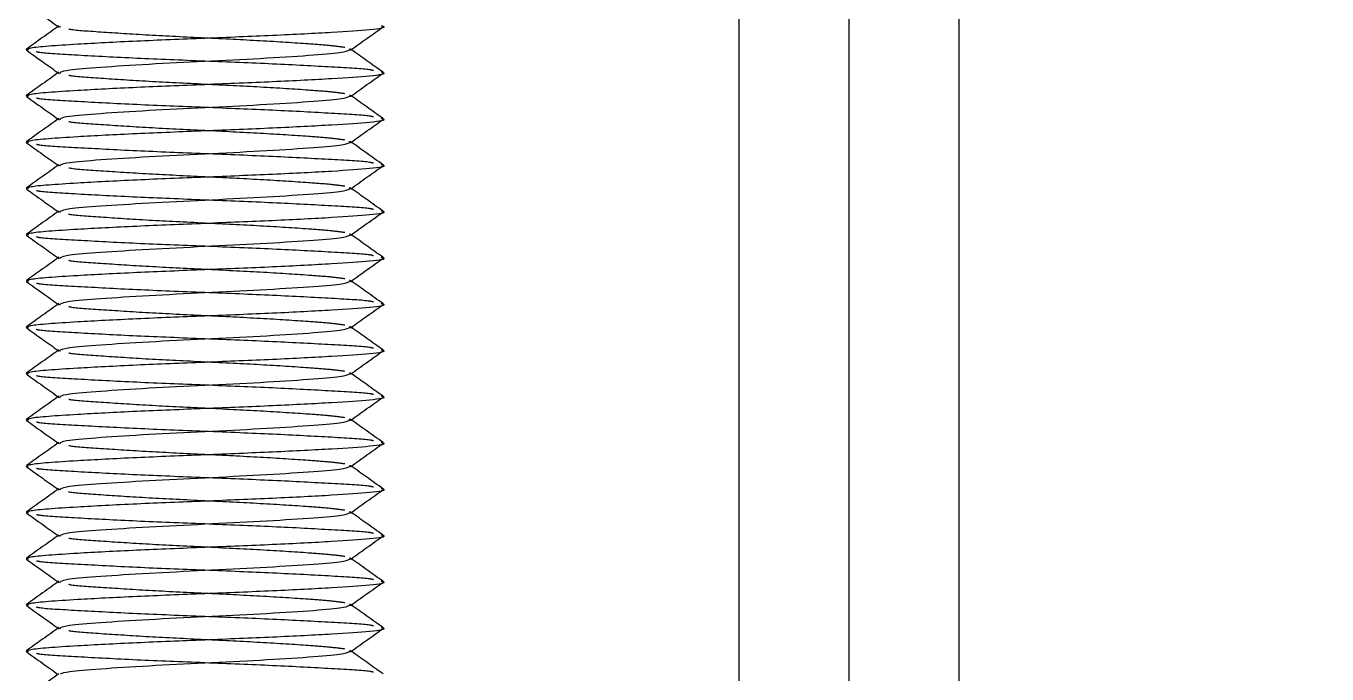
# Model space of a CAD drawing. Header units: metres. Extents: x 0 to 63075, y 0 to 44550.
# Drawn here: x 13926.5 to 13982.8, y 24858.9 to 24886.9 of the extents above; entities that cross this region are included whole.
import ezdxf

# ---------------------------------------------------------------- set-up
doc = ezdxf.new("R2010")
doc.units = ezdxf.units.M
doc.header["$LTSCALE"] = 75
doc.linetypes.add('HIDDEN2', pattern=[4.7625, 3.175, -1.5875])
for name, color, linetype in [('SDM', 7, 'Continuous'), ('SL1', 8, 'Continuous'), ('SL4', 4, 'Continuous'), ('ST1', 7, 'HIDDEN2')]:
    doc.layers.add(name, color=color, linetype=linetype)

# ---------------------------------------------------------------- blocks, each defined once
blk = doc.blocks.new('A$Ca548c4ee')
at = {"layer": 'SL1'}
for centre, major_axis, start_param, end_param in [((5918.823, 2446.587), (0, 241.3), 0.776095, 3.141593), ((5926.647, 2446.586), (0, 241.3), 0.776095, 3.976762), ((5911.003, 2446.587), (0, -241.3), 4.712391, 6.283185), ((5918.823, 2446.587), (0, -241.3), 4.712391, 6.283185)]:
    blk.add_ellipse(centre, major_axis=major_axis, ratio=0.965926, start_param=start_param, end_param=end_param, dxfattribs=at)
blk = doc.blocks.new('A$Ca53c419a')
at = {"layer": 'SL4'}
for p, q in [((430.046, 526.485), (430.069, 526.592)), ((432.046, 526.485), (432.069, 526.592)), ((434.046, 526.485), (434.069, 526.592)), ((436.046, 526.485), (436.069, 526.592)), ((438.046, 526.485), (438.069, 526.592)), ((440.046, 526.485), (440.069, 526.592)), ((442.046, 526.485), (442.069, 526.592)), ((444.046, 526.485), (444.069, 526.592)), ((446.046, 526.485), (446.069, 526.592)), ((448.046, 526.485), (448.069, 526.592)), ((450.046, 526.485), (450.069, 526.592)), ((452.046, 526.485), (452.069, 526.592)), ((454.046, 526.485), (454.069, 526.592)), ((456.046, 526.485), (456.069, 526.592)), ((1004.763, 495.765), (54.76, 495.765)), ((215, 486.24), (1004.763, 486.24))]:
    blk.add_line(p, q, dxfattribs=at)
for points, knots in [([(429.093, 525.169), (428.926, 525.404), (428.709, 525.707), (428.493, 526.011), (428.444, 526.08)], [0, 0, 0, 0, 0.772912, 1, 1, 1, 1]), ([(430.045, 526.574), (429.878, 526.339), (429.552, 525.882), (429.227, 525.425), (429.069, 525.203)], [0, 0, 0, 0, 0.514473, 1, 1, 1, 1]), ([(431.093, 525.169), (430.926, 525.404), (430.591, 525.873), (430.257, 526.342), (430.09, 526.577)], [0, 0, 0, 0, 0.499958, 1, 1, 1, 1]), ([(430.09, 526.534), (430.109, 526.499), (430.159, 526.411), (430.231, 525.682), (430.325, 524.228), (430.448, 521.902), (430.569, 518.864), (430.689, 515.832), (430.825, 513.243), (430.938, 511.611), (431.032, 510.937), (431.082, 511.195), (431.088, 511.229)], [0, 0, 0, 0, 0.055573, 0.142553, 0.229074, 0.356478, 0.480628, 0.604778, 0.732181, 0.854555, 0.980855, 1, 1, 1, 1]), ([(432.045, 526.574), (431.878, 526.339), (431.552, 525.882), (431.227, 525.425), (431.069, 525.203)], [0, 0, 0, 0, 0.514473, 1, 1, 1, 1]), ([(433.093, 525.169), (432.926, 525.404), (432.591, 525.873), (432.257, 526.342), (432.09, 526.577)], [0, 0, 0, 0, 0.499958, 1, 1, 1, 1]), ([(432.09, 526.534), (432.109, 526.499), (432.159, 526.411), (432.231, 525.682), (432.325, 524.228), (432.448, 521.902), (432.569, 518.864), (432.689, 515.832), (432.825, 513.243), (432.938, 511.611), (433.032, 510.937), (433.082, 511.195), (433.088, 511.229)], [0, 0, 0, 0, 0.055573, 0.142553, 0.229074, 0.356478, 0.480628, 0.604778, 0.732181, 0.854555, 0.980855, 1, 1, 1, 1]), ([(434.045, 526.574), (433.878, 526.339), (433.552, 525.882), (433.227, 525.425), (433.069, 525.203)], [0, 0, 0, 0, 0.514473, 1, 1, 1, 1]), ([(435.093, 525.169), (434.926, 525.404), (434.591, 525.873), (434.257, 526.342), (434.09, 526.577)], [0, 0, 0, 0, 0.499958, 1, 1, 1, 1]), ([(434.09, 526.534), (434.109, 526.499), (434.159, 526.411), (434.231, 525.682), (434.325, 524.228), (434.448, 521.902), (434.569, 518.864), (434.689, 515.832), (434.825, 513.243), (434.938, 511.611), (435.032, 510.937), (435.082, 511.195), (435.088, 511.229)], [0, 0, 0, 0, 0.055573, 0.142553, 0.229074, 0.356478, 0.480628, 0.604778, 0.732181, 0.854555, 0.980855, 1, 1, 1, 1]), ([(436.045, 526.574), (435.878, 526.339), (435.552, 525.882), (435.227, 525.425), (435.069, 525.203)], [0, 0, 0, 0, 0.514473, 1, 1, 1, 1]), ([(437.093, 525.169), (436.926, 525.404), (436.591, 525.873), (436.257, 526.342), (436.09, 526.577)], [0, 0, 0, 0, 0.499958, 1, 1, 1, 1]), ([(436.09, 526.534), (436.109, 526.499), (436.159, 526.411), (436.231, 525.682), (436.325, 524.228), (436.448, 521.902), (436.569, 518.864), (436.689, 515.832), (436.825, 513.243), (436.938, 511.611), (437.032, 510.937), (437.082, 511.195), (437.088, 511.229)], [0, 0, 0, 0, 0.0555734, 0.1425526, 0.2290743, 0.3564777, 0.4806278, 0.604778, 0.7321813, 0.8545546, 0.980855, 1, 1, 1, 1]), ([(438.045, 526.574), (437.878, 526.339), (437.552, 525.882), (437.227, 525.425), (437.069, 525.203)], [0, 0, 0, 0, 0.514473, 1, 1, 1, 1]), ([(439.093, 525.169), (438.926, 525.404), (438.591, 525.873), (438.257, 526.342), (438.09, 526.577)], [0, 0, 0, 0, 0.499958, 1, 1, 1, 1]), ([(438.09, 526.534), (438.109, 526.499), (438.159, 526.411), (438.231, 525.682), (438.325, 524.228), (438.448, 521.902), (438.569, 518.864), (438.689, 515.832), (438.825, 513.243), (438.938, 511.611), (439.032, 510.937), (439.082, 511.195), (439.088, 511.229)], [0, 0, 0, 0, 0.055573, 0.142553, 0.229074, 0.356478, 0.480628, 0.604778, 0.732181, 0.854555, 0.980855, 1, 1, 1, 1]), ([(440.045, 526.574), (439.878, 526.339), (439.552, 525.882), (439.227, 525.425), (439.069, 525.203)], [0, 0, 0, 0, 0.514473, 1, 1, 1, 1]), ([(441.093, 525.169), (440.926, 525.404), (440.591, 525.873), (440.257, 526.342), (440.09, 526.577)], [0, 0, 0, 0, 0.4999583, 1, 1, 1, 1]), ([(440.09, 526.534), (440.109, 526.499), (440.159, 526.411), (440.231, 525.682), (440.325, 524.228), (440.448, 521.902), (440.569, 518.864), (440.689, 515.832), (440.825, 513.243), (440.938, 511.611), (441.032, 510.937), (441.082, 511.195), (441.088, 511.229)], [0, 0, 0, 0, 0.055573, 0.142553, 0.229074, 0.356478, 0.480628, 0.604778, 0.732181, 0.854555, 0.980855, 1, 1, 1, 1]), ([(442.045, 526.574), (441.878, 526.339), (441.552, 525.882), (441.227, 525.425), (441.069, 525.203)], [0, 0, 0, 0, 0.514473, 1, 1, 1, 1]), ([(443.093, 525.169), (442.926, 525.404), (442.591, 525.873), (442.257, 526.342), (442.09, 526.577)], [0, 0, 0, 0, 0.499958, 1, 1, 1, 1]), ([(442.09, 526.534), (442.109, 526.499), (442.159, 526.411), (442.231, 525.682), (442.325, 524.228), (442.448, 521.902), (442.569, 518.864), (442.689, 515.832), (442.825, 513.243), (442.938, 511.611), (443.032, 510.937), (443.082, 511.195), (443.088, 511.229)], [0, 0, 0, 0, 0.055573, 0.142553, 0.229074, 0.356478, 0.480628, 0.604778, 0.732181, 0.854555, 0.980855, 1, 1, 1, 1]), ([(444.045, 526.574), (443.878, 526.339), (443.552, 525.882), (443.227, 525.425), (443.069, 525.203)], [0, 0, 0, 0, 0.514473, 1, 1, 1, 1]), ([(445.093, 525.169), (444.926, 525.404), (444.591, 525.873), (444.257, 526.342), (444.09, 526.577)], [0, 0, 0, 0, 0.499958, 1, 1, 1, 1]), ([(444.09, 526.534), (444.109, 526.499), (444.159, 526.411), (444.231, 525.682), (444.325, 524.228), (444.448, 521.902), (444.569, 518.864), (444.689, 515.832), (444.825, 513.243), (444.938, 511.611), (445.032, 510.937), (445.082, 511.195), (445.088, 511.229)], [0, 0, 0, 0, 0.0555734, 0.1425526, 0.2290743, 0.3564777, 0.4806278, 0.604778, 0.7321813, 0.8545546, 0.980855, 1, 1, 1, 1]), ([(446.045, 526.574), (445.878, 526.339), (445.552, 525.882), (445.227, 525.425), (445.069, 525.203)], [0, 0, 0, 0, 0.5144734, 1, 1, 1, 1]), ([(447.093, 525.169), (446.926, 525.404), (446.591, 525.873), (446.257, 526.342), (446.09, 526.577)], [0, 0, 0, 0, 0.4999583, 1, 1, 1, 1]), ([(446.09, 526.534), (446.109, 526.499), (446.159, 526.411), (446.231, 525.682), (446.325, 524.228), (446.448, 521.902), (446.569, 518.864), (446.689, 515.832), (446.825, 513.243), (446.938, 511.611), (447.032, 510.937), (447.082, 511.195), (447.088, 511.229)], [0, 0, 0, 0, 0.055573, 0.142553, 0.229074, 0.356478, 0.480628, 0.604778, 0.732181, 0.854555, 0.980855, 1, 1, 1, 1]), ([(448.045, 526.574), (447.878, 526.339), (447.552, 525.882), (447.227, 525.425), (447.069, 525.203)], [0, 0, 0, 0, 0.514473, 1, 1, 1, 1]), ([(449.093, 525.169), (448.926, 525.404), (448.591, 525.873), (448.257, 526.342), (448.09, 526.577)], [0, 0, 0, 0, 0.499958, 1, 1, 1, 1]), ([(448.09, 526.534), (448.109, 526.499), (448.159, 526.411), (448.231, 525.682), (448.325, 524.228), (448.448, 521.902), (448.569, 518.864), (448.689, 515.832), (448.825, 513.243), (448.938, 511.611), (449.032, 510.937), (449.082, 511.195), (449.088, 511.229)], [0, 0, 0, 0, 0.055573, 0.142553, 0.229074, 0.356478, 0.480628, 0.604778, 0.732181, 0.854555, 0.980855, 1, 1, 1, 1]), ([(450.045, 526.574), (449.878, 526.339), (449.552, 525.882), (449.227, 525.425), (449.069, 525.203)], [0, 0, 0, 0, 0.514473, 1, 1, 1, 1]), ([(451.093, 525.169), (450.926, 525.404), (450.591, 525.873), (450.257, 526.342), (450.09, 526.577)], [0, 0, 0, 0, 0.499958, 1, 1, 1, 1]), ([(450.09, 526.534), (450.109, 526.499), (450.159, 526.411), (450.231, 525.682), (450.325, 524.228), (450.448, 521.902), (450.569, 518.864), (450.689, 515.832), (450.825, 513.243), (450.938, 511.611), (451.032, 510.937), (451.082, 511.195), (451.088, 511.229)], [0, 0, 0, 0, 0.055573, 0.142553, 0.229074, 0.356478, 0.480628, 0.604778, 0.732181, 0.854555, 0.980855, 1, 1, 1, 1]), ([(452.045, 526.574), (451.878, 526.339), (451.552, 525.882), (451.227, 525.425), (451.069, 525.203)], [0, 0, 0, 0, 0.514473, 1, 1, 1, 1]), ([(453.093, 525.169), (452.926, 525.404), (452.591, 525.873), (452.257, 526.342), (452.09, 526.577)], [0, 0, 0, 0, 0.499958, 1, 1, 1, 1]), ([(452.09, 526.534), (452.109, 526.499), (452.159, 526.411), (452.231, 525.682), (452.325, 524.228), (452.448, 521.902), (452.569, 518.864), (452.689, 515.832), (452.825, 513.243), (452.938, 511.611), (453.032, 510.937), (453.082, 511.195), (453.088, 511.229)], [0, 0, 0, 0, 0.0555734, 0.1425526, 0.2290743, 0.3564777, 0.4806278, 0.604778, 0.7321813, 0.8545546, 0.980855, 1, 1, 1, 1]), ([(454.045, 526.574), (453.878, 526.339), (453.552, 525.882), (453.227, 525.425), (453.069, 525.203)], [0, 0, 0, 0, 0.514473, 1, 1, 1, 1]), ([(455.093, 525.169), (454.926, 525.404), (454.591, 525.873), (454.257, 526.342), (454.09, 526.577)], [0, 0, 0, 0, 0.499958, 1, 1, 1, 1]), ([(454.09, 526.534), (454.109, 526.499), (454.159, 526.411), (454.231, 525.682), (454.325, 524.228), (454.448, 521.902), (454.569, 518.864), (454.689, 515.832), (454.825, 513.243), (454.938, 511.611), (455.032, 510.937), (455.082, 511.195), (455.088, 511.229)], [0, 0, 0, 0, 0.055573, 0.142553, 0.229074, 0.356478, 0.480628, 0.604778, 0.732181, 0.854555, 0.980855, 1, 1, 1, 1]), ([(456.045, 526.574), (455.878, 526.339), (455.552, 525.882), (455.227, 525.425), (455.069, 525.203)], [0, 0, 0, 0, 0.514473, 1, 1, 1, 1]), ([(457.093, 525.169), (456.926, 525.404), (456.591, 525.873), (456.257, 526.342), (456.09, 526.577)], [0, 0, 0, 0, 0.499958, 1, 1, 1, 1]), ([(456.09, 526.534), (456.109, 526.499), (456.159, 526.411), (456.231, 525.682), (456.325, 524.228), (456.448, 521.902), (456.569, 518.864), (456.689, 515.832), (456.825, 513.243), (456.938, 511.611), (457.032, 510.937), (457.082, 511.195), (457.088, 511.229)], [0, 0, 0, 0, 0.055573, 0.142553, 0.229074, 0.356478, 0.480628, 0.604778, 0.732181, 0.854555, 0.980855, 1, 1, 1, 1]), ([(458.045, 526.574), (457.878, 526.339), (457.552, 525.882), (457.227, 525.425), (457.069, 525.203)], [0, 0, 0, 0, 0.514473, 1, 1, 1, 1]), ([(429.092, 525.098), (429.128, 525.013), (429.206, 524.829), (429.312, 523.431), (429.448, 521.355), (429.569, 518.865), (429.689, 516.376), (429.825, 514.297), (429.934, 512.873), (430.015, 512.687), (430.055, 512.597)], [0, 0, 0, 0, 0.107376, 0.234332, 0.366515, 0.495318, 0.62412, 0.756304, 0.883259, 1, 1, 1, 1]), ([(431.092, 525.098), (431.128, 525.013), (431.206, 524.829), (431.312, 523.431), (431.448, 521.355), (431.569, 518.865), (431.689, 516.376), (431.825, 514.297), (431.934, 512.873), (432.015, 512.687), (432.055, 512.597)], [0, 0, 0, 0, 0.107376, 0.234332, 0.366515, 0.495318, 0.62412, 0.756304, 0.883259, 1, 1, 1, 1]), ([(433.092, 525.098), (433.128, 525.013), (433.206, 524.829), (433.312, 523.431), (433.448, 521.355), (433.569, 518.865), (433.689, 516.376), (433.825, 514.297), (433.934, 512.873), (434.015, 512.687), (434.055, 512.597)], [0, 0, 0, 0, 0.107376, 0.234332, 0.366515, 0.495318, 0.62412, 0.756304, 0.883259, 1, 1, 1, 1]), ([(435.092, 525.098), (435.128, 525.013), (435.206, 524.829), (435.312, 523.431), (435.448, 521.355), (435.569, 518.865), (435.689, 516.376), (435.825, 514.297), (435.934, 512.873), (436.015, 512.687), (436.055, 512.597)], [0, 0, 0, 0, 0.107376, 0.234332, 0.366515, 0.495318, 0.62412, 0.756304, 0.883259, 1, 1, 1, 1]), ([(437.092, 525.098), (437.128, 525.013), (437.206, 524.829), (437.312, 523.431), (437.448, 521.355), (437.569, 518.865), (437.689, 516.376), (437.825, 514.297), (437.934, 512.873), (438.015, 512.687), (438.055, 512.597)], [0, 0, 0, 0, 0.107376, 0.234332, 0.366515, 0.495318, 0.62412, 0.756304, 0.883259, 1, 1, 1, 1]), ([(439.092, 525.098), (439.128, 525.013), (439.206, 524.829), (439.312, 523.431), (439.448, 521.355), (439.569, 518.865), (439.689, 516.376), (439.825, 514.297), (439.934, 512.873), (440.015, 512.687), (440.055, 512.597)], [0, 0, 0, 0, 0.107376, 0.234332, 0.366515, 0.495318, 0.62412, 0.756304, 0.883259, 1, 1, 1, 1]), ([(441.092, 525.098), (441.128, 525.013), (441.206, 524.829), (441.312, 523.431), (441.448, 521.355), (441.569, 518.865), (441.689, 516.376), (441.825, 514.297), (441.934, 512.873), (442.015, 512.687), (442.055, 512.597)], [0, 0, 0, 0, 0.107376, 0.234332, 0.366515, 0.495318, 0.62412, 0.756304, 0.883259, 1, 1, 1, 1]), ([(443.092, 525.098), (443.128, 525.013), (443.206, 524.829), (443.312, 523.431), (443.448, 521.355), (443.569, 518.865), (443.689, 516.376), (443.825, 514.297), (443.934, 512.873), (444.015, 512.687), (444.055, 512.597)], [0, 0, 0, 0, 0.107376, 0.234332, 0.366515, 0.495318, 0.62412, 0.756304, 0.883259, 1, 1, 1, 1]), ([(445.092, 525.098), (445.128, 525.013), (445.206, 524.829), (445.312, 523.431), (445.448, 521.355), (445.569, 518.865), (445.689, 516.376), (445.825, 514.297), (445.934, 512.873), (446.015, 512.687), (446.055, 512.597)], [0, 0, 0, 0, 0.107376, 0.234332, 0.366515, 0.495318, 0.62412, 0.756304, 0.883259, 1, 1, 1, 1]), ([(447.092, 525.098), (447.128, 525.013), (447.206, 524.829), (447.312, 523.431), (447.448, 521.355), (447.569, 518.865), (447.689, 516.376), (447.825, 514.297), (447.934, 512.873), (448.015, 512.687), (448.055, 512.597)], [0, 0, 0, 0, 0.107376, 0.234332, 0.366515, 0.495318, 0.62412, 0.756304, 0.883259, 1, 1, 1, 1]), ([(449.092, 525.098), (449.128, 525.013), (449.206, 524.829), (449.312, 523.431), (449.448, 521.355), (449.569, 518.865), (449.689, 516.376), (449.825, 514.297), (449.934, 512.873), (450.015, 512.687), (450.055, 512.597)], [0, 0, 0, 0, 0.107376, 0.234332, 0.366515, 0.495318, 0.62412, 0.756304, 0.883259, 1, 1, 1, 1]), ([(451.092, 525.098), (451.128, 525.013), (451.206, 524.829), (451.312, 523.431), (451.448, 521.355), (451.569, 518.865), (451.689, 516.376), (451.825, 514.297), (451.934, 512.873), (452.015, 512.687), (452.055, 512.597)], [0, 0, 0, 0, 0.107376, 0.234332, 0.366515, 0.495318, 0.62412, 0.756304, 0.883259, 1, 1, 1, 1]), ([(453.092, 525.098), (453.128, 525.013), (453.206, 524.829), (453.312, 523.431), (453.448, 521.355), (453.569, 518.865), (453.689, 516.376), (453.825, 514.297), (453.934, 512.873), (454.015, 512.687), (454.055, 512.597)], [0, 0, 0, 0, 0.107376, 0.234332, 0.366515, 0.495318, 0.62412, 0.756304, 0.883259, 1, 1, 1, 1]), ([(455.092, 525.098), (455.128, 525.013), (455.206, 524.829), (455.312, 523.431), (455.448, 521.355), (455.569, 518.865), (455.689, 516.376), (455.825, 514.297), (455.934, 512.873), (456.015, 512.687), (456.055, 512.597)], [0, 0, 0, 0, 0.107376, 0.234332, 0.366515, 0.495318, 0.62412, 0.756304, 0.883259, 1, 1, 1, 1]), ([(429.088, 511.151), (429.256, 511.386), (429.583, 511.845), (429.91, 512.304), (430.069, 512.528)], [0, 0, 0, 0, 0.512177, 1, 1, 1, 1]), ([(430.053, 512.55), (430.221, 512.316), (430.555, 511.847), (430.889, 511.377), (431.056, 511.143)], [0, 0, 0, 0, 0.499967, 1, 1, 1, 1]), ([(431.088, 511.151), (431.256, 511.386), (431.583, 511.845), (431.91, 512.304), (432.069, 512.528)], [0, 0, 0, 0, 0.512177, 1, 1, 1, 1]), ([(432.053, 512.55), (432.221, 512.316), (432.555, 511.847), (432.889, 511.377), (433.056, 511.143)], [0, 0, 0, 0, 0.499967, 1, 1, 1, 1]), ([(433.088, 511.151), (433.256, 511.386), (433.583, 511.845), (433.91, 512.304), (434.069, 512.528)], [0, 0, 0, 0, 0.512177, 1, 1, 1, 1]), ([(434.053, 512.55), (434.221, 512.316), (434.555, 511.847), (434.889, 511.377), (435.056, 511.143)], [0, 0, 0, 0, 0.499967, 1, 1, 1, 1]), ([(435.088, 511.151), (435.256, 511.386), (435.583, 511.845), (435.91, 512.304), (436.069, 512.528)], [0, 0, 0, 0, 0.512177, 1, 1, 1, 1]), ([(436.053, 512.55), (436.221, 512.316), (436.555, 511.847), (436.889, 511.377), (437.056, 511.143)], [0, 0, 0, 0, 0.4999673, 1, 1, 1, 1]), ([(437.088, 511.151), (437.256, 511.386), (437.583, 511.845), (437.91, 512.304), (438.069, 512.528)], [0, 0, 0, 0, 0.512177, 1, 1, 1, 1]), ([(438.053, 512.55), (438.221, 512.316), (438.555, 511.847), (438.889, 511.377), (439.056, 511.143)], [0, 0, 0, 0, 0.499967, 1, 1, 1, 1]), ([(439.088, 511.151), (439.256, 511.386), (439.583, 511.845), (439.91, 512.304), (440.069, 512.528)], [0, 0, 0, 0, 0.512177, 1, 1, 1, 1]), ([(440.053, 512.55), (440.221, 512.316), (440.555, 511.847), (440.889, 511.377), (441.056, 511.143)], [0, 0, 0, 0, 0.4999673, 1, 1, 1, 1]), ([(441.088, 511.151), (441.256, 511.386), (441.583, 511.845), (441.91, 512.304), (442.069, 512.528)], [0, 0, 0, 0, 0.512177, 1, 1, 1, 1]), ([(442.053, 512.55), (442.221, 512.316), (442.555, 511.847), (442.889, 511.377), (443.056, 511.143)], [0, 0, 0, 0, 0.499967, 1, 1, 1, 1]), ([(443.088, 511.151), (443.256, 511.386), (443.583, 511.845), (443.91, 512.304), (444.069, 512.528)], [0, 0, 0, 0, 0.512177, 1, 1, 1, 1]), ([(444.053, 512.55), (444.221, 512.316), (444.555, 511.847), (444.889, 511.377), (445.056, 511.143)], [0, 0, 0, 0, 0.499967, 1, 1, 1, 1]), ([(445.088, 511.151), (445.256, 511.386), (445.583, 511.845), (445.91, 512.304), (446.069, 512.528)], [0, 0, 0, 0, 0.512177, 1, 1, 1, 1]), ([(446.053, 512.55), (446.221, 512.316), (446.555, 511.847), (446.889, 511.377), (447.056, 511.143)], [0, 0, 0, 0, 0.499967, 1, 1, 1, 1]), ([(447.088, 511.151), (447.256, 511.386), (447.583, 511.845), (447.91, 512.304), (448.069, 512.528)], [0, 0, 0, 0, 0.512177, 1, 1, 1, 1]), ([(448.053, 512.55), (448.221, 512.316), (448.555, 511.847), (448.889, 511.377), (449.056, 511.143)], [0, 0, 0, 0, 0.499967, 1, 1, 1, 1]), ([(449.088, 511.151), (449.256, 511.386), (449.583, 511.845), (449.91, 512.304), (450.069, 512.528)], [0, 0, 0, 0, 0.5121768, 1, 1, 1, 1]), ([(450.053, 512.55), (450.221, 512.316), (450.555, 511.847), (450.889, 511.377), (451.056, 511.143)], [0, 0, 0, 0, 0.4999673, 1, 1, 1, 1]), ([(451.088, 511.151), (451.256, 511.386), (451.583, 511.845), (451.91, 512.304), (452.069, 512.528)], [0, 0, 0, 0, 0.512177, 1, 1, 1, 1]), ([(452.053, 512.55), (452.221, 512.316), (452.555, 511.847), (452.889, 511.377), (453.056, 511.143)], [0, 0, 0, 0, 0.499967, 1, 1, 1, 1]), ([(453.088, 511.151), (453.256, 511.386), (453.583, 511.845), (453.91, 512.304), (454.069, 512.528)], [0, 0, 0, 0, 0.5121768, 1, 1, 1, 1]), ([(454.053, 512.55), (454.221, 512.316), (454.555, 511.847), (454.889, 511.377), (455.056, 511.143)], [0, 0, 0, 0, 0.499967, 1, 1, 1, 1]), ([(455.088, 511.151), (455.256, 511.386), (455.583, 511.845), (455.91, 512.304), (456.069, 512.528)], [0, 0, 0, 0, 0.512177, 1, 1, 1, 1]), ([(456.053, 512.55), (456.221, 512.316), (456.555, 511.847), (456.889, 511.377), (457.056, 511.143)], [0, 0, 0, 0, 0.499967, 1, 1, 1, 1])]:
    blk.add_open_spline(points, degree=3, knots=knots, dxfattribs=at)
at = {"layer": 'ST1'}
for p, q in [((431.069, 525.203), (431.041, 525.164)), ((431.042, 525.085), (431.069, 525.186)), ((433.069, 525.203), (433.041, 525.164)), ((433.042, 525.085), (433.069, 525.186)), ((435.069, 525.203), (435.041, 525.164)), ((435.042, 525.085), (435.069, 525.186)), ((437.069, 525.203), (437.041, 525.164)), ((437.042, 525.085), (437.069, 525.186)), ((439.069, 525.203), (439.041, 525.164)), ((439.042, 525.085), (439.069, 525.186)), ((441.069, 525.203), (441.041, 525.164)), ((441.042, 525.085), (441.069, 525.186)), ((443.069, 525.203), (443.041, 525.164)), ((443.042, 525.085), (443.069, 525.186)), ((445.069, 525.203), (445.041, 525.164)), ((445.042, 525.085), (445.069, 525.186)), ((447.069, 525.203), (447.041, 525.164)), ((447.042, 525.085), (447.069, 525.186)), ((449.069, 525.203), (449.041, 525.164)), ((449.042, 525.085), (449.069, 525.186)), ((451.069, 525.203), (451.041, 525.164)), ((451.042, 525.085), (451.069, 525.186)), ((453.069, 525.203), (453.041, 525.164)), ((453.042, 525.085), (453.069, 525.186)), ((455.069, 525.203), (455.041, 525.164)), ((455.042, 525.085), (455.069, 525.186)), ((457.069, 525.203), (457.041, 525.164)), ((457.042, 525.085), (457.069, 525.186)), ((430.069, 512.528), (430.093, 512.561)), ((432.069, 512.528), (432.093, 512.561)), ((434.069, 512.528), (434.093, 512.561)), ((436.069, 512.528), (436.093, 512.561)), ((438.069, 512.528), (438.093, 512.561)), ((440.069, 512.528), (440.093, 512.561)), ((442.069, 512.528), (442.093, 512.561)), ((444.069, 512.528), (444.093, 512.561)), ((446.069, 512.528), (446.093, 512.561)), ((448.069, 512.528), (448.093, 512.561)), ((450.069, 512.528), (450.093, 512.561)), ((452.069, 512.528), (452.093, 512.561)), ((454.069, 512.528), (454.093, 512.561)), ((456.069, 512.528), (456.093, 512.561)), ((1004.763, 491.003), (4.763, 491.003)), ((215, 486.24), (1004.763, 486.24))]:
    blk.add_line(p, q, dxfattribs=at)
for points, knots in [([(429.162, 511.571), (429.174, 511.616), (429.228, 511.819), (429.311, 513.318), (429.448, 515.813), (429.569, 518.865), (429.689, 521.918), (429.826, 524.409), (429.908, 525.9), (429.961, 526.102), (429.972, 526.143)], [0, 0, 0, 0, 0.043096, 0.193298, 0.349673, 0.502056, 0.654439, 0.810815, 0.961016, 1, 1, 1, 1]), ([(431.162, 511.571), (431.174, 511.616), (431.228, 511.819), (431.311, 513.318), (431.448, 515.813), (431.569, 518.865), (431.689, 521.918), (431.826, 524.409), (431.908, 525.9), (431.961, 526.102), (431.972, 526.143)], [0, 0, 0, 0, 0.043096, 0.193298, 0.349673, 0.502056, 0.654439, 0.810815, 0.961016, 1, 1, 1, 1]), ([(433.162, 511.571), (433.174, 511.616), (433.228, 511.819), (433.311, 513.318), (433.448, 515.813), (433.569, 518.865), (433.689, 521.918), (433.826, 524.409), (433.908, 525.9), (433.961, 526.102), (433.972, 526.143)], [0, 0, 0, 0, 0.043096, 0.193298, 0.349673, 0.502056, 0.654439, 0.810815, 0.961016, 1, 1, 1, 1]), ([(435.162, 511.571), (435.174, 511.616), (435.228, 511.819), (435.311, 513.318), (435.448, 515.813), (435.569, 518.865), (435.689, 521.918), (435.826, 524.409), (435.908, 525.9), (435.961, 526.102), (435.972, 526.143)], [0, 0, 0, 0, 0.043096, 0.193298, 0.349673, 0.502056, 0.654439, 0.810815, 0.961016, 1, 1, 1, 1]), ([(437.162, 511.571), (437.174, 511.616), (437.228, 511.819), (437.311, 513.318), (437.448, 515.813), (437.569, 518.865), (437.689, 521.918), (437.826, 524.409), (437.908, 525.9), (437.961, 526.102), (437.972, 526.143)], [0, 0, 0, 0, 0.043096, 0.193298, 0.349673, 0.502056, 0.654439, 0.810815, 0.961016, 1, 1, 1, 1]), ([(439.162, 511.571), (439.174, 511.616), (439.228, 511.819), (439.311, 513.318), (439.448, 515.813), (439.569, 518.865), (439.689, 521.918), (439.826, 524.409), (439.908, 525.9), (439.961, 526.102), (439.972, 526.143)], [0, 0, 0, 0, 0.043096, 0.193298, 0.349673, 0.502056, 0.654439, 0.810815, 0.961016, 1, 1, 1, 1]), ([(441.162, 511.571), (441.174, 511.616), (441.228, 511.819), (441.311, 513.318), (441.448, 515.813), (441.569, 518.865), (441.689, 521.918), (441.826, 524.409), (441.908, 525.9), (441.961, 526.102), (441.972, 526.143)], [0, 0, 0, 0, 0.0430959, 0.1932977, 0.3496734, 0.5020562, 0.6544389, 0.8108146, 0.9610164, 1, 1, 1, 1]), ([(443.162, 511.571), (443.174, 511.616), (443.228, 511.819), (443.311, 513.318), (443.448, 515.813), (443.569, 518.865), (443.689, 521.918), (443.826, 524.409), (443.908, 525.9), (443.961, 526.102), (443.972, 526.143)], [0, 0, 0, 0, 0.043096, 0.193298, 0.349673, 0.502056, 0.654439, 0.810815, 0.961016, 1, 1, 1, 1]), ([(445.162, 511.571), (445.174, 511.616), (445.228, 511.819), (445.311, 513.318), (445.448, 515.813), (445.569, 518.865), (445.689, 521.918), (445.826, 524.409), (445.908, 525.9), (445.961, 526.102), (445.972, 526.143)], [0, 0, 0, 0, 0.043096, 0.193298, 0.349673, 0.502056, 0.654439, 0.810815, 0.961016, 1, 1, 1, 1]), ([(447.162, 511.571), (447.174, 511.616), (447.228, 511.819), (447.311, 513.318), (447.448, 515.813), (447.569, 518.865), (447.689, 521.918), (447.826, 524.409), (447.908, 525.9), (447.961, 526.102), (447.972, 526.143)], [0, 0, 0, 0, 0.0430959, 0.1932977, 0.3496734, 0.5020562, 0.6544389, 0.8108146, 0.9610164, 1, 1, 1, 1]), ([(449.162, 511.571), (449.174, 511.616), (449.228, 511.819), (449.311, 513.318), (449.448, 515.813), (449.569, 518.865), (449.689, 521.918), (449.826, 524.409), (449.908, 525.9), (449.961, 526.102), (449.972, 526.143)], [0, 0, 0, 0, 0.043096, 0.193298, 0.349673, 0.502056, 0.654439, 0.810815, 0.961016, 1, 1, 1, 1]), ([(451.162, 511.571), (451.174, 511.616), (451.228, 511.819), (451.311, 513.318), (451.448, 515.813), (451.569, 518.865), (451.689, 521.918), (451.826, 524.409), (451.908, 525.9), (451.961, 526.102), (451.972, 526.143)], [0, 0, 0, 0, 0.043096, 0.193298, 0.349673, 0.502056, 0.654439, 0.810815, 0.961016, 1, 1, 1, 1]), ([(453.162, 511.571), (453.174, 511.616), (453.228, 511.819), (453.311, 513.318), (453.448, 515.813), (453.569, 518.865), (453.689, 521.918), (453.826, 524.409), (453.908, 525.9), (453.961, 526.102), (453.972, 526.143)], [0, 0, 0, 0, 0.043096, 0.193298, 0.349673, 0.502056, 0.654439, 0.810815, 0.961016, 1, 1, 1, 1]), ([(455.162, 511.571), (455.174, 511.616), (455.228, 511.819), (455.311, 513.318), (455.448, 515.813), (455.569, 518.865), (455.689, 521.918), (455.826, 524.409), (455.908, 525.9), (455.961, 526.102), (455.972, 526.143)], [0, 0, 0, 0, 0.043096, 0.193298, 0.349673, 0.502056, 0.654439, 0.810815, 0.961016, 1, 1, 1, 1]), ([(430.163, 512.805), (430.188, 512.988), (430.239, 513.354), (430.328, 514.532), (430.448, 516.379), (430.569, 518.861), (430.689, 521.367), (430.826, 523.386), (430.902, 524.57), (430.949, 524.731), (430.953, 524.746)], [0, 0, 0, 0, 0.098651, 0.197725, 0.357803, 0.513786, 0.669769, 0.829847, 0.983594, 1, 1, 1, 1]), ([(432.163, 512.805), (432.188, 512.988), (432.239, 513.354), (432.328, 514.532), (432.448, 516.379), (432.569, 518.861), (432.689, 521.367), (432.826, 523.386), (432.902, 524.57), (432.949, 524.731), (432.953, 524.746)], [0, 0, 0, 0, 0.098651, 0.197725, 0.357803, 0.513786, 0.669769, 0.829847, 0.983594, 1, 1, 1, 1]), ([(434.163, 512.805), (434.188, 512.988), (434.239, 513.354), (434.328, 514.532), (434.448, 516.379), (434.569, 518.861), (434.689, 521.367), (434.826, 523.386), (434.902, 524.57), (434.949, 524.731), (434.953, 524.746)], [0, 0, 0, 0, 0.098651, 0.197725, 0.357803, 0.513786, 0.669769, 0.829847, 0.983594, 1, 1, 1, 1]), ([(436.163, 512.805), (436.188, 512.988), (436.239, 513.354), (436.328, 514.532), (436.448, 516.379), (436.569, 518.861), (436.689, 521.367), (436.826, 523.386), (436.902, 524.57), (436.949, 524.731), (436.953, 524.746)], [0, 0, 0, 0, 0.098651, 0.197725, 0.357803, 0.513786, 0.669769, 0.829847, 0.983594, 1, 1, 1, 1]), ([(438.163, 512.805), (438.188, 512.988), (438.239, 513.354), (438.328, 514.532), (438.448, 516.379), (438.569, 518.861), (438.689, 521.367), (438.826, 523.386), (438.902, 524.57), (438.949, 524.731), (438.953, 524.746)], [0, 0, 0, 0, 0.098651, 0.197725, 0.357803, 0.513786, 0.669769, 0.829847, 0.983594, 1, 1, 1, 1]), ([(440.163, 512.805), (440.188, 512.988), (440.239, 513.354), (440.328, 514.532), (440.448, 516.379), (440.569, 518.861), (440.689, 521.367), (440.826, 523.386), (440.902, 524.57), (440.949, 524.731), (440.953, 524.746)], [0, 0, 0, 0, 0.098651, 0.197725, 0.357803, 0.513786, 0.669769, 0.829847, 0.983594, 1, 1, 1, 1]), ([(442.163, 512.805), (442.188, 512.988), (442.239, 513.354), (442.328, 514.532), (442.448, 516.379), (442.569, 518.861), (442.689, 521.367), (442.826, 523.386), (442.902, 524.57), (442.949, 524.731), (442.953, 524.746)], [0, 0, 0, 0, 0.098651, 0.197725, 0.357803, 0.513786, 0.669769, 0.829847, 0.983594, 1, 1, 1, 1]), ([(444.163, 512.805), (444.188, 512.988), (444.239, 513.354), (444.328, 514.532), (444.448, 516.379), (444.569, 518.861), (444.689, 521.367), (444.826, 523.386), (444.902, 524.57), (444.949, 524.731), (444.953, 524.746)], [0, 0, 0, 0, 0.098651, 0.197725, 0.357803, 0.513786, 0.669769, 0.829847, 0.983594, 1, 1, 1, 1]), ([(446.163, 512.805), (446.188, 512.988), (446.239, 513.354), (446.328, 514.532), (446.448, 516.379), (446.569, 518.861), (446.689, 521.367), (446.826, 523.386), (446.902, 524.57), (446.949, 524.731), (446.953, 524.746)], [0, 0, 0, 0, 0.098651, 0.197725, 0.357803, 0.513786, 0.669769, 0.829847, 0.983594, 1, 1, 1, 1]), ([(448.163, 512.805), (448.188, 512.988), (448.239, 513.354), (448.328, 514.532), (448.448, 516.379), (448.569, 518.861), (448.689, 521.367), (448.826, 523.386), (448.902, 524.57), (448.949, 524.731), (448.953, 524.746)], [0, 0, 0, 0, 0.098651, 0.197725, 0.357803, 0.513786, 0.669769, 0.829847, 0.983594, 1, 1, 1, 1]), ([(450.163, 512.805), (450.188, 512.988), (450.239, 513.354), (450.328, 514.532), (450.448, 516.379), (450.569, 518.861), (450.689, 521.367), (450.826, 523.386), (450.902, 524.57), (450.949, 524.731), (450.953, 524.746)], [0, 0, 0, 0, 0.098651, 0.197725, 0.357803, 0.513786, 0.669769, 0.829847, 0.983594, 1, 1, 1, 1]), ([(452.163, 512.805), (452.188, 512.988), (452.239, 513.354), (452.328, 514.532), (452.448, 516.379), (452.569, 518.861), (452.689, 521.367), (452.826, 523.386), (452.902, 524.57), (452.949, 524.731), (452.953, 524.746)], [0, 0, 0, 0, 0.098651, 0.197725, 0.357803, 0.513786, 0.669769, 0.829847, 0.983594, 1, 1, 1, 1]), ([(454.163, 512.805), (454.188, 512.988), (454.239, 513.354), (454.328, 514.532), (454.448, 516.379), (454.569, 518.861), (454.689, 521.367), (454.826, 523.386), (454.902, 524.57), (454.949, 524.731), (454.953, 524.746)], [0, 0, 0, 0, 0.098651, 0.197725, 0.357803, 0.513786, 0.669769, 0.829847, 0.983594, 1, 1, 1, 1]), ([(456.163, 512.805), (456.188, 512.988), (456.239, 513.354), (456.328, 514.532), (456.448, 516.379), (456.569, 518.861), (456.689, 521.367), (456.826, 523.386), (456.902, 524.57), (456.949, 524.731), (456.953, 524.746)], [0, 0, 0, 0, 0.098651, 0.197725, 0.357803, 0.513786, 0.669769, 0.829847, 0.983594, 1, 1, 1, 1]), ([(430.055, 512.597), (430.059, 512.574), (430.072, 512.51), (430.084, 512.571), (430.092, 512.609)], [0, 0, 0, 0, 0.374327, 1, 1, 1, 1]), ([(432.055, 512.597), (432.059, 512.574), (432.072, 512.51), (432.084, 512.571), (432.092, 512.609)], [0, 0, 0, 0, 0.374327, 1, 1, 1, 1]), ([(434.055, 512.597), (434.059, 512.574), (434.072, 512.51), (434.084, 512.571), (434.092, 512.609)], [0, 0, 0, 0, 0.3743271, 1, 1, 1, 1]), ([(436.055, 512.597), (436.059, 512.574), (436.072, 512.51), (436.084, 512.571), (436.092, 512.609)], [0, 0, 0, 0, 0.374327, 1, 1, 1, 1]), ([(438.055, 512.597), (438.059, 512.574), (438.072, 512.51), (438.084, 512.571), (438.092, 512.609)], [0, 0, 0, 0, 0.374327, 1, 1, 1, 1]), ([(440.055, 512.597), (440.059, 512.574), (440.072, 512.51), (440.084, 512.571), (440.092, 512.609)], [0, 0, 0, 0, 0.3743271, 1, 1, 1, 1]), ([(442.055, 512.597), (442.059, 512.574), (442.072, 512.51), (442.084, 512.571), (442.092, 512.609)], [0, 0, 0, 0, 0.3743271, 1, 1, 1, 1]), ([(444.055, 512.597), (444.059, 512.574), (444.072, 512.51), (444.084, 512.571), (444.092, 512.609)], [0, 0, 0, 0, 0.374327, 1, 1, 1, 1]), ([(446.055, 512.597), (446.059, 512.574), (446.072, 512.51), (446.084, 512.571), (446.092, 512.609)], [0, 0, 0, 0, 0.374327, 1, 1, 1, 1]), ([(448.055, 512.597), (448.059, 512.574), (448.072, 512.51), (448.084, 512.571), (448.092, 512.609)], [0, 0, 0, 0, 0.3743271, 1, 1, 1, 1]), ([(450.055, 512.597), (450.059, 512.574), (450.072, 512.51), (450.084, 512.571), (450.092, 512.609)], [0, 0, 0, 0, 0.3743271, 1, 1, 1, 1]), ([(452.055, 512.597), (452.059, 512.574), (452.072, 512.51), (452.084, 512.571), (452.092, 512.609)], [0, 0, 0, 0, 0.3743271, 1, 1, 1, 1]), ([(454.055, 512.597), (454.059, 512.574), (454.072, 512.51), (454.084, 512.571), (454.092, 512.609)], [0, 0, 0, 0, 0.374327, 1, 1, 1, 1]), ([(456.055, 512.597), (456.059, 512.574), (456.072, 512.51), (456.084, 512.571), (456.092, 512.609)], [0, 0, 0, 0, 0.374327, 1, 1, 1, 1])]:
    blk.add_open_spline(points, degree=3, knots=knots, dxfattribs=at)

msp = doc.modelspace()

# ---------------------------------------------------------------- block references
at = {"layer": 'SDM'}
msp.add_blockref('A$Ca548c4ee', (8259.513, 22668.364), dxfattribs=at)
at = {"layer": 'SDM', "rotation": 90}
msp.add_blockref('A$Ca53c419a', (14453.134, 24429.769), dxfattribs=at)

doc.saveas('drawing.dxf')
